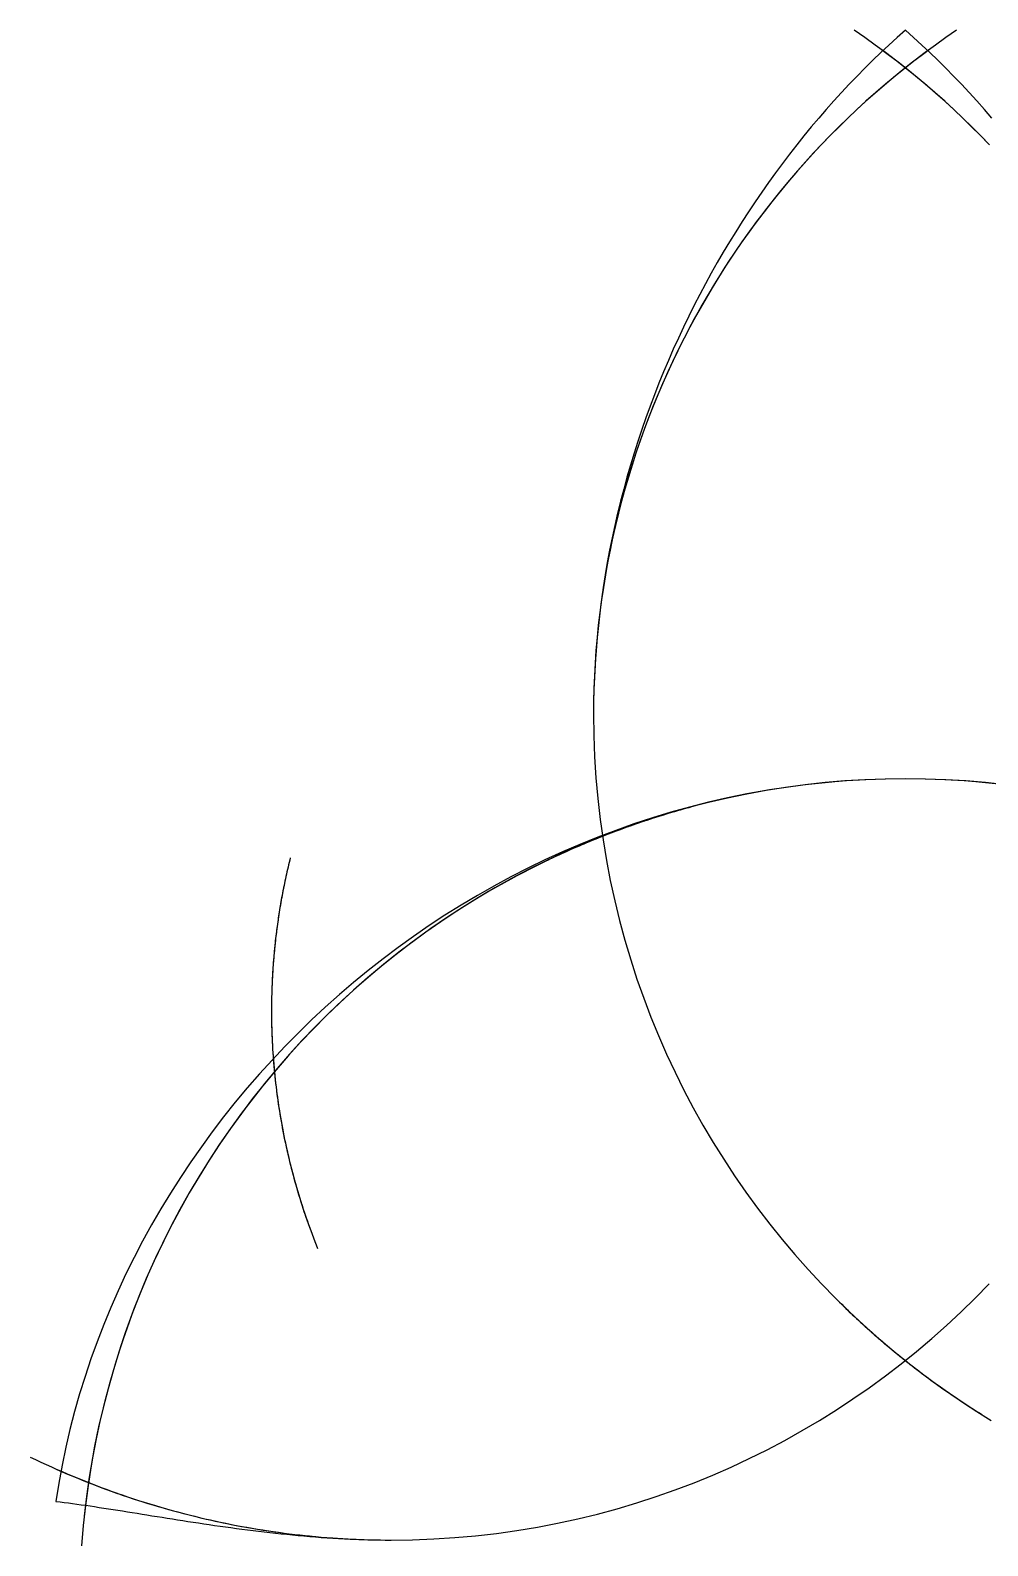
# Model space of a CAD drawing. Header units: millimetres. Extents: x -4.8 to 4.8, y -7.5 to 7.5.
# Drawn here: x -4.768 to -4.161, y 6.539 to 7.5 of the extents above; entities that cross this region are included whole.
import ezdxf

# ---------------------------------------------------------------- set-up
doc = ezdxf.new("R2010")
doc.units = ezdxf.units.MM

msp = doc.modelspace()

# ---------------------------------------------------------------- linework, layer by layer
for points in [[(-4.1579, 7.44426), (-4.16266, 7.44976), (-4.16747, 7.45518), (-4.17233, 7.46051), (-4.17724, 7.46576), (-4.1822, 7.47092), (-4.1872, 7.47599), (-4.19225, 7.48098), (-4.19734, 7.48587), (-4.20247, 7.49067), (-4.20764, 7.49538), (-4.21284, 7.5), (-4.21805, 7.49538), (-4.22322, 7.49067), (-4.22835, 7.48587), (-4.23344, 7.48098), (-4.23849, 7.47599), (-4.24349, 7.47092), (-4.24844, 7.46576), (-4.25335, 7.46051), (-4.25822, 7.45518), (-4.26303, 7.44976), (-4.26779, 7.44426), (-4.2725, 7.43867), (-4.27715, 7.43301), (-4.28175, 7.42727), (-4.2863, 7.42145), (-4.29078, 7.41555), (-4.29521, 7.40958), (-4.29958, 7.40353), (-4.30388, 7.39741), (-4.30812, 7.39121), (-4.31229, 7.38495), (-4.3164, 7.37862), (-4.32044, 7.37222), (-4.32441, 7.36575), (-4.32832, 7.35921), (-4.33215, 7.35261), (-4.3359, 7.34595), (-4.33958, 7.33923), (-4.34319, 7.33244), (-4.34672, 7.3256), (-4.35017, 7.31869), (-4.35353, 7.31173), (-4.35682, 7.30472), (-4.36003, 7.29765), (-4.36315, 7.29052), (-4.36618, 7.28334), (-4.36913, 7.27612), (-4.37198, 7.26884), (-4.37475, 7.26151), (-4.37743, 7.25414), (-4.38001, 7.24672), (-4.3825, 7.23925), (-4.38489, 7.23175), (-4.38719, 7.22419), (-4.38939, 7.2166), (-4.39149, 7.20897), (-4.39349, 7.2013), (-4.39538, 7.19359), (-4.39717, 7.18585), (-4.39886, 7.17807), (-4.40043, 7.17025), (-4.4019, 7.16241), (-4.40326, 7.15453), (-4.40451, 7.14662), (-4.40565, 7.13869), (-4.40667, 7.13072), (-4.40758, 7.12273), (-4.40837, 7.11472), (-4.40905, 7.10668), (-4.4096, 7.09862), (-4.41004, 7.09053), (-4.41035, 7.08243), (-4.41054, 7.0743), (-4.4106, 7.06616), (-4.41043, 7.05264), (-4.40992, 7.0392), (-4.40907, 7.02586), (-4.40789, 7.0126), (-4.40639, 6.99944), (-4.40456, 6.98638), (-4.40242, 6.97343), (-4.39996, 6.96058), (-4.39718, 6.94785), (-4.39411, 6.93524), (-4.39073, 6.92275), (-4.38705, 6.91038), (-4.38307, 6.89814), (-4.37881, 6.88604), (-4.37426, 6.87407), (-4.36943, 6.86225), (-4.36432, 6.85057), (-4.35894, 6.83904), (-4.35329, 6.82767), (-4.34737, 6.81645), (-4.34119, 6.8054), (-4.33476, 6.79452), (-4.32807, 6.7838), (-4.32113, 6.77326), (-4.31395, 6.7629), (-4.30652, 6.75272), (-4.29886, 6.74273), (-4.29097, 6.73293), (-4.28285, 6.72333), (-4.27451, 6.71392), (-4.26594, 6.70472), (-4.25716, 6.69573), (-4.24817, 6.68695), (-4.23897, 6.67838), (-4.22956, 6.67004), (-4.21996, 6.66192), (-4.21016, 6.65403), (-4.20017, 6.64637), (-4.18999, 6.63894), (-4.17963, 6.63176), (-4.16909, 6.62482), (-4.15837, 6.61813)], [(-4.18037, 7.5), (-4.18708, 7.49538), (-4.1937, 7.49067), (-4.20023, 7.48587), (-4.20668, 7.48098), (-4.21305, 7.47599), (-4.21932, 7.47092), (-4.2255, 7.46576), (-4.2316, 7.46051), (-4.23761, 7.45518), (-4.24352, 7.44976), (-4.24935, 7.44426), (-4.25508, 7.43867), (-4.26072, 7.43301), (-4.26627, 7.42727), (-4.27172, 7.42145), (-4.27708, 7.41555), (-4.28235, 7.40958), (-4.28752, 7.40353), (-4.29259, 7.39741), (-4.29757, 7.39121), (-4.30244, 7.38495), (-4.30722, 7.37862), (-4.31191, 7.37222), (-4.31649, 7.36575), (-4.32097, 7.35921), (-4.32535, 7.35261), (-4.32963, 7.34595), (-4.3338, 7.33923), (-4.33788, 7.33244), (-4.34185, 7.3256), (-4.34571, 7.31869), (-4.34948, 7.31173), (-4.35313, 7.30472), (-4.35668, 7.29765), (-4.36012, 7.29052), (-4.36346, 7.28334), (-4.36669, 7.27612), (-4.36981, 7.26884), (-4.37282, 7.26151), (-4.37572, 7.25414), (-4.3785, 7.24672), (-4.38118, 7.23925), (-4.38375, 7.23175), (-4.3862, 7.22419), (-4.38854, 7.2166), (-4.39077, 7.20897), (-4.39288, 7.2013), (-4.39487, 7.19359), (-4.39675, 7.18585), (-4.39852, 7.17807), (-4.40016, 7.17025), (-4.40169, 7.16241), (-4.4031, 7.15453), (-4.40439, 7.14662), (-4.40556, 7.13869), (-4.40661, 7.13072), (-4.40754, 7.12273), (-4.40835, 7.11472), (-4.40903, 7.10668), (-4.4096, 7.09862), (-4.41003, 7.09053), (-4.41035, 7.08243), (-4.41054, 7.0743), (-4.4106, 7.06616), (-4.41043, 7.05264), (-4.40992, 7.0392), (-4.40907, 7.02586), (-4.40789, 7.0126), (-4.40639, 6.99944), (-4.40456, 6.98638), (-4.40242, 6.97343), (-4.39996, 6.96058), (-4.39718, 6.94785), (-4.39411, 6.93524), (-4.39073, 6.92275), (-4.38705, 6.91038), (-4.38307, 6.89814), (-4.37881, 6.88604), (-4.37426, 6.87407), (-4.36943, 6.86225), (-4.36432, 6.85057), (-4.35894, 6.83904), (-4.35329, 6.82767), (-4.34737, 6.81645), (-4.34119, 6.8054), (-4.33476, 6.79452), (-4.32807, 6.7838), (-4.32113, 6.77326), (-4.31395, 6.7629), (-4.30652, 6.75272), (-4.29886, 6.74273), (-4.29097, 6.73293), (-4.28285, 6.72333), (-4.27451, 6.71392), (-4.26594, 6.70472), (-4.25716, 6.69573), (-4.24817, 6.68695), (-4.23897, 6.67838), (-4.22956, 6.67004), (-4.21996, 6.66192), (-4.21016, 6.65403), (-4.20017, 6.64637), (-4.18999, 6.63894), (-4.17963, 6.63176), (-4.16909, 6.62482), (-4.15837, 6.61813)], [(-4.15942, 7.42727), (-4.16497, 7.43301), (-4.17061, 7.43867), (-4.17634, 7.44426), (-4.18216, 7.44976), (-4.18808, 7.45518), (-4.19409, 7.46051), (-4.20018, 7.46576), (-4.20637, 7.47092), (-4.21264, 7.47599), (-4.219, 7.48098), (-4.22545, 7.48587), (-4.23199, 7.49067), (-4.23861, 7.49538), (-4.24532, 7.5)], [(-4.19575, 7.48918), (-4.20204, 7.48452), (-4.20825, 7.47976), (-4.21437, 7.47493), (-4.22041, 7.47001), (-4.22637, 7.46502), (-4.23225, 7.45994), (-4.23804, 7.45478), (-4.24375, 7.44954), (-4.24937, 7.44423), (-4.25491, 7.43884), (-4.26035, 7.43338), (-4.26572, 7.42785), (-4.27099, 7.42224), (-4.27618, 7.41656), (-4.28128, 7.41081), (-4.28628, 7.40499), (-4.2912, 7.3991), (-4.29603, 7.39315), (-4.30077, 7.38713), (-4.30541, 7.38104), (-4.30997, 7.37489), (-4.31443, 7.36868), (-4.31879, 7.36241), (-4.32307, 7.35608), (-4.32725, 7.34969), (-4.33133, 7.34324), (-4.33532, 7.33673), (-4.33921, 7.33017), (-4.34301, 7.32356), (-4.34671, 7.31689), (-4.35031, 7.31016), (-4.35381, 7.30339), (-4.35721, 7.29657), (-4.36052, 7.28969), (-4.36372, 7.28277), (-4.36682, 7.2758), (-4.36983, 7.26879), (-4.37273, 7.26173), (-4.37553, 7.25463), (-4.37822, 7.24748), (-4.38081, 7.2403), (-4.3833, 7.23307), (-4.38569, 7.22581), (-4.38796, 7.2185), (-4.39014, 7.21116), (-4.3922, 7.20379), (-4.39416, 7.19638), (-4.39602, 7.18893), (-4.39776, 7.18146), (-4.3994, 7.17395), (-4.40092, 7.16641), (-4.40234, 7.15884), (-4.40365, 7.15125), (-4.40485, 7.14362), (-4.40593, 7.13598), (-4.40691, 7.1283), (-4.40777, 7.12061), (-4.40851, 7.11289), (-4.40915, 7.10515), (-4.40967, 7.09739), (-4.41008, 7.08961), (-4.41037, 7.08181), (-4.41054, 7.07399), (-4.4106, 7.06616), (-4.41043, 7.05264), (-4.40992, 7.0392), (-4.40907, 7.02586), (-4.40789, 7.0126), (-4.40639, 6.99944), (-4.40456, 6.98638), (-4.40242, 6.97343), (-4.39996, 6.96058), (-4.39718, 6.94785), (-4.39411, 6.93524), (-4.39073, 6.92275), (-4.38705, 6.91038), (-4.38307, 6.89814), (-4.37881, 6.88604), (-4.37426, 6.87407), (-4.36943, 6.86225), (-4.36432, 6.85057), (-4.35894, 6.83904), (-4.35329, 6.82767), (-4.34737, 6.81645), (-4.34119, 6.8054), (-4.33476, 6.79452), (-4.32807, 6.7838), (-4.32113, 6.77326), (-4.31395, 6.7629), (-4.30652, 6.75272), (-4.29886, 6.74273), (-4.29097, 6.73293), (-4.28285, 6.72333), (-4.27451, 6.71392), (-4.26594, 6.70472), (-4.25716, 6.69573), (-4.24817, 6.68695), (-4.23897, 6.67838), (-4.22956, 6.67004), (-4.21996, 6.66192), (-4.21016, 6.65403), (-4.20017, 6.64637), (-4.18999, 6.63894), (-4.17963, 6.63176), (-4.16909, 6.62482), (-4.15837, 6.61813)], [(-4.15997, 7.42785), (-4.16533, 7.43338), (-4.17078, 7.43884), (-4.17632, 7.44423), (-4.18194, 7.44954), (-4.18764, 7.45478), (-4.19344, 7.45994), (-4.19931, 7.46502), (-4.20527, 7.47001), (-4.21131, 7.47493), (-4.21744, 7.47976), (-4.22365, 7.48452), (-4.22993, 7.48918)], [(-4.14936, 7.02138), (-4.1619, 7.02274), (-4.17452, 7.0238), (-4.18722, 7.02457), (-4.2, 7.02503), (-4.21284, 7.02518), (-4.22569, 7.02503), (-4.23847, 7.02457), (-4.25117, 7.0238), (-4.26379, 7.02274), (-4.27633, 7.02138), (-4.28879, 7.01973), (-4.30115, 7.0178), (-4.31343, 7.01558), (-4.32561, 7.01308), (-4.33769, 7.01031), (-4.34967, 7.00727), (-4.36154, 7.00396), (-4.37331, 7.0004), (-4.38496, 6.99657), (-4.3965, 6.99249), (-4.40793, 6.98816), (-4.41922, 6.98358), (-4.4304, 6.97876), (-4.44145, 6.97371), (-4.45236, 6.96842), (-4.46314, 6.9629), (-4.47378, 6.95716), (-4.48428, 6.9512), (-4.49463, 6.94502), (-4.50484, 6.93862), (-4.51489, 6.93202), (-4.52479, 6.92521), (-4.53453, 6.91821), (-4.54411, 6.911), (-4.55352, 6.90361), (-4.56277, 6.89602), (-4.57184, 6.88825), (-4.58074, 6.8803), (-4.58946, 6.87218), (-4.598, 6.86388), (-4.60636, 6.85541), (-4.61452, 6.84678), (-4.62249, 6.83799), (-4.63027, 6.82905), (-4.63785, 6.81995), (-4.64523, 6.81071), (-4.65241, 6.80132), (-4.65937, 6.7918), (-4.66612, 6.78214), (-4.67266, 6.77234), (-4.67898, 6.76242), (-4.68508, 6.75238), (-4.69096, 6.74222), (-4.6966, 6.73194), (-4.70201, 6.72156), (-4.70719, 6.71106), (-4.71213, 6.70047), (-4.71683, 6.68977), (-4.72129, 6.67899), (-4.72549, 6.66811), (-4.72945, 6.65714), (-4.73314, 6.6461), (-4.73658, 6.63497), (-4.73976, 6.62377), (-4.74268, 6.61251), (-4.74532, 6.60117), (-4.7477, 6.58978), (-4.7498, 6.57833), (-4.75162, 6.56682), (-4.74902, 6.56651), (-4.74638, 6.56618), (-4.74372, 6.56583), (-4.74102, 6.56547), (-4.73829, 6.56509), (-4.73553, 6.56471), (-4.73274, 6.56431), (-4.72991, 6.56389), (-4.72706, 6.56347), (-4.72418, 6.56303), (-4.72127, 6.56259), (-4.71833, 6.56213), (-4.71536, 6.56167), (-4.71237, 6.5612), (-4.70935, 6.56072), (-4.7063, 6.56023), (-4.70322, 6.55974), (-4.70013, 6.55925), (-4.697, 6.55874), (-4.69385, 6.55824), (-4.69068, 6.55773), (-4.68749, 6.55722), (-4.68427, 6.55671), (-4.68103, 6.55619), (-4.67777, 6.55568), (-4.67448, 6.55516), (-4.67118, 6.55465), (-4.66786, 6.55413), (-4.66451, 6.55362), (-4.66115, 6.55311), (-4.65777, 6.55261), (-4.65437, 6.55211), (-4.65095, 6.55161), (-4.64751, 6.55112), (-4.64406, 6.55064), (-4.64059, 6.55016), (-4.63711, 6.54969), (-4.63361, 6.54923), (-4.6301, 6.54878), (-4.62657, 6.54833), (-4.62303, 6.5479), (-4.61947, 6.54748), (-4.6159, 6.54707), (-4.61232, 6.54667), (-4.60873, 6.54628), (-4.60513, 6.54591), (-4.60152, 6.54555), (-4.5979, 6.54521), (-4.59426, 6.54488), (-4.59062, 6.54457), (-4.58697, 6.54427), (-4.58331, 6.544), (-4.57965, 6.54374), (-4.57597, 6.5435), (-4.57229, 6.54328), (-4.56861, 6.54308), (-4.56491, 6.5429), (-4.56122, 6.54274), (-4.55752, 6.54261), (-4.55381, 6.5425), (-4.5501, 6.54241), (-4.54639, 6.54234), (-4.54268, 6.5423), (-4.53896, 6.54229), (-4.52544, 6.54246), (-4.512, 6.54297), (-4.49865, 6.54382), (-4.4854, 6.545), (-4.47224, 6.5465), (-4.45918, 6.54833), (-4.44623, 6.55047), (-4.43338, 6.55293), (-4.42065, 6.55571), (-4.40804, 6.55878), (-4.39555, 6.56217), (-4.38318, 6.56584), (-4.37094, 6.56982), (-4.35884, 6.57408), (-4.34687, 6.57863), (-4.33505, 6.58346), (-4.32337, 6.58857), (-4.31184, 6.59395), (-4.30047, 6.5996), (-4.28925, 6.60552), (-4.2782, 6.6117), (-4.26732, 6.61813), (-4.2566, 6.62482), (-4.24606, 6.63176), (-4.2357, 6.63894), (-4.22552, 6.64637), (-4.21553, 6.65403), (-4.20573, 6.66192), (-4.19613, 6.67004), (-4.18672, 6.67838), (-4.17752, 6.68695), (-4.16853, 6.69573), (-4.15975, 6.70472)], [(-4.14937, 7.02137), (-4.1619, 7.02273), (-4.17452, 7.0238), (-4.18722, 7.02457), (-4.2, 7.02503), (-4.21284, 7.02518), (-4.22569, 7.02503), (-4.23847, 7.02457), (-4.25117, 7.0238), (-4.26379, 7.02273), (-4.27632, 7.02137), (-4.28877, 7.01971), (-4.30113, 7.01776), (-4.3134, 7.01552), (-4.32556, 7.013), (-4.33763, 7.0102), (-4.34959, 7.00713), (-4.36144, 7.00378), (-4.37317, 7.00016), (-4.38479, 6.99627), (-4.3963, 6.99213), (-4.40767, 6.98772), (-4.41892, 6.98306), (-4.43004, 6.97814), (-4.44102, 6.97297), (-4.45186, 6.96756), (-4.46256, 6.96191), (-4.47312, 6.95602), (-4.48352, 6.94989), (-4.49378, 6.94353), (-4.50387, 6.93695), (-4.5138, 6.93014), (-4.52357, 6.9231), (-4.53317, 6.91585), (-4.5426, 6.90839), (-4.55185, 6.90071), (-4.56092, 6.89282), (-4.56981, 6.88474), (-4.57852, 6.87645), (-4.58703, 6.86796), (-4.59535, 6.85928), (-4.60347, 6.85041), (-4.61138, 6.84135), (-4.6191, 6.83211), (-4.6266, 6.82269), (-4.63389, 6.81309), (-4.64096, 6.80332), (-4.64782, 6.79338), (-4.65445, 6.78327), (-4.66085, 6.773), (-4.66702, 6.76257), (-4.67295, 6.75198), (-4.67865, 6.74124), (-4.68411, 6.73036), (-4.68931, 6.71932), (-4.69427, 6.70815), (-4.69898, 6.69683), (-4.70342, 6.68539), (-4.70761, 6.6738), (-4.71153, 6.6621), (-4.71519, 6.65026), (-4.71857, 6.63831), (-4.72167, 6.62623), (-4.7245, 6.61404), (-4.72704, 6.60174), (-4.7293, 6.58934), (-4.73126, 6.57682), (-4.73293, 6.56421), (-4.73431, 6.5515), (-4.73538, 6.5387)], [(-4.15098, 7.02156), (-4.16321, 7.02285), (-4.17551, 7.02387), (-4.18789, 7.0246), (-4.20033, 7.02504), (-4.21284, 7.02518), (-4.22536, 7.02504), (-4.2378, 7.0246), (-4.25018, 7.02387), (-4.26248, 7.02285), (-4.2747, 7.02156), (-4.28685, 7.01998), (-4.29891, 7.01813), (-4.31088, 7.016), (-4.32276, 7.0136), (-4.33455, 7.01094), (-4.34624, 7.00801), (-4.35783, 7.00482), (-4.36931, 7.00137), (-4.38068, 6.99767), (-4.39195, 6.99371), (-4.40309, 6.98951), (-4.41412, 6.98507), (-4.42502, 6.98038), (-4.4358, 6.97545), (-4.44645, 6.97029), (-4.45697, 6.96489), (-4.46735, 6.95926), (-4.47759, 6.95341), (-4.48769, 6.94734), (-4.49764, 6.94104), (-4.50744, 6.93453), (-4.51708, 6.9278), (-4.52657, 6.92087), (-4.5359, 6.91372), (-4.54506, 6.90638), (-4.55405, 6.89883), (-4.56287, 6.89108), (-4.57152, 6.88314), (-4.57999, 6.87501), (-4.58828, 6.86668), (-4.59638, 6.85818), (-4.60429, 6.84949), (-4.61201, 6.84062), (-4.61954, 6.83157), (-4.62686, 6.82235), (-4.63398, 6.81296), (-4.6409, 6.80341), (-4.6476, 6.79369), (-4.65409, 6.78381), (-4.66037, 6.77378), (-4.66642, 6.76359), (-4.67225, 6.75325), (-4.67785, 6.74276), (-4.68323, 6.73213), (-4.68836, 6.72136), (-4.69326, 6.71044), (-4.69792, 6.6994), (-4.70233, 6.68822), (-4.7065, 6.67691), (-4.71041, 6.66547), (-4.71407, 6.65392), (-4.71746, 6.64224), (-4.7206, 6.63045), (-4.72347, 6.61854), (-4.72607, 6.60653), (-4.72839, 6.5944), (-4.73044, 6.58218), (-4.73221, 6.56985), (-4.7337, 6.55743)], [(-4.34843, 7.00733), (-4.35023, 7.00685), (-4.35202, 7.00636), (-4.35381, 7.00586), (-4.3556, 7.00536), (-4.35739, 7.00485), (-4.35917, 7.00433), (-4.36096, 7.00381), (-4.36274, 7.00328), (-4.36452, 7.00275), (-4.36629, 7.00221), (-4.36807, 7.00166), (-4.36984, 7.0011), (-4.37161, 7.00055), (-4.37338, 6.99998), (-4.37515, 6.99941), (-4.37691, 6.99883), (-4.37868, 6.99824), (-4.38044, 6.99765), (-4.38219, 6.99706), (-4.38395, 6.99645), (-4.3857, 6.99584), (-4.38746, 6.99523), (-4.3892, 6.99461), (-4.39095, 6.99398), (-4.3927, 6.99334), (-4.39444, 6.9927), (-4.39618, 6.99206), (-4.39792, 6.9914), (-4.39965, 6.99074), (-4.40138, 6.99008), (-4.40312, 6.98941), (-4.40484, 6.98873), (-4.40657, 6.98805), (-4.40829, 6.98736), (-4.41001, 6.98666), (-4.41173, 6.98596), (-4.41345, 6.98525), (-4.41516, 6.98454), (-4.41687, 6.98382), (-4.41858, 6.98309), (-4.42029, 6.98236), (-4.42199, 6.98162), (-4.42369, 6.98088), (-4.42539, 6.98013), (-4.42709, 6.97937), (-4.42878, 6.97861), (-4.43047, 6.97784), (-4.43216, 6.97707), (-4.43384, 6.97629), (-4.43552, 6.9755), (-4.4372, 6.97471), (-4.43888, 6.97391), (-4.44056, 6.97311), (-4.44223, 6.97229), (-4.4439, 6.97148), (-4.44556, 6.97066), (-4.44723, 6.96983), (-4.44889, 6.96899), (-4.45054, 6.96815), (-4.4522, 6.96731), (-4.45385, 6.96645), (-4.4555, 6.9656), (-4.45714, 6.96473), (-4.45879, 6.96386)], [(-4.35724, 7.00489), (-4.35875, 7.00445), (-4.36026, 7.00401), (-4.36177, 7.00357), (-4.36328, 7.00312), (-4.36478, 7.00267), (-4.36629, 7.00221), (-4.36779, 7.00175), (-4.36929, 7.00128), (-4.37079, 7.00081), (-4.37229, 7.00033), (-4.37379, 6.99985), (-4.37528, 6.99936), (-4.37677, 6.99887), (-4.37827, 6.99838), (-4.37976, 6.99788), (-4.38124, 6.99738), (-4.38273, 6.99687), (-4.38422, 6.99636), (-4.3857, 6.99584), (-4.38718, 6.99532), (-4.38866, 6.9948), (-4.39014, 6.99427), (-4.39162, 6.99373), (-4.3931, 6.9932), (-4.39457, 6.99265), (-4.39604, 6.99211), (-4.39751, 6.99155), (-4.39898, 6.991), (-4.40045, 6.99044), (-4.40192, 6.98987), (-4.40338, 6.9893), (-4.40484, 6.98873), (-4.4063, 6.98815), (-4.40776, 6.98757), (-4.40922, 6.98698), (-4.41068, 6.98639), (-4.41213, 6.9858), (-4.41358, 6.9852), (-4.41503, 6.98459), (-4.41648, 6.98398), (-4.41793, 6.98337), (-4.41937, 6.98275), (-4.42081, 6.98213), (-4.42226, 6.98151), (-4.42369, 6.98088), (-4.42513, 6.98024), (-4.42657, 6.9796), (-4.428, 6.97896), (-4.42943, 6.97831), (-4.43086, 6.97766), (-4.43229, 6.977), (-4.43372, 6.97634), (-4.43514, 6.97568), (-4.43656, 6.97501), (-4.43798, 6.97434), (-4.4394, 6.97366), (-4.44082, 6.97298), (-4.44223, 6.97229), (-4.44364, 6.9716), (-4.44506, 6.97091), (-4.44646, 6.97021), (-4.44787, 6.9695), (-4.44927, 6.9688), (-4.45068, 6.96808)], [(-4.60296, 6.97515), (-4.60333, 6.97366), (-4.60369, 6.97216), (-4.60405, 6.97067), (-4.6044, 6.96917), (-4.60475, 6.96768), (-4.60509, 6.96618), (-4.60542, 6.96468), (-4.60575, 6.96318), (-4.60607, 6.96168), (-4.60639, 6.96017), (-4.6067, 6.95867), (-4.60701, 6.95717), (-4.60731, 6.95566), (-4.6076, 6.95415), (-4.60789, 6.95265), (-4.60817, 6.95114), (-4.60845, 6.94963), (-4.60872, 6.94812), (-4.60899, 6.94661), (-4.60924, 6.94509), (-4.6095, 6.94358), (-4.60975, 6.94207), (-4.60999, 6.94055), (-4.61022, 6.93904), (-4.61045, 6.93752), (-4.61068, 6.936), (-4.6109, 6.93448), (-4.61111, 6.93296), (-4.61132, 6.93144), (-4.61152, 6.92992), (-4.61172, 6.9284), (-4.61191, 6.92688), (-4.61209, 6.92536), (-4.61227, 6.92383), (-4.61244, 6.92231), (-4.61261, 6.92078), (-4.61277, 6.91926), (-4.61292, 6.91773), (-4.61307, 6.9162), (-4.61322, 6.91468), (-4.61335, 6.91315), (-4.61348, 6.91162), (-4.61361, 6.91009), (-4.61373, 6.90856), (-4.61384, 6.90703), (-4.61395, 6.9055), (-4.61406, 6.90397), (-4.61415, 6.90244), (-4.61424, 6.9009), (-4.61433, 6.89937), (-4.61441, 6.89784), (-4.61448, 6.89631), (-4.61455, 6.89477), (-4.61461, 6.89324), (-4.61467, 6.8917), (-4.61472, 6.89017), (-4.61476, 6.88863), (-4.6148, 6.8871), (-4.61483, 6.88556), (-4.61486, 6.88403), (-4.61488, 6.88249), (-4.61489, 6.88095), (-4.6149, 6.87942), (-4.6149, 6.87788), (-4.6149, 6.87546), (-4.61487, 6.87304), (-4.61484, 6.87062), (-4.61479, 6.86821), (-4.61472, 6.86579), (-4.61464, 6.86338), (-4.61455, 6.86096), (-4.61444, 6.85855), (-4.61431, 6.85614), (-4.61418, 6.85373), (-4.61402, 6.85132), (-4.61386, 6.84891), (-4.61368, 6.84651), (-4.61348, 6.8441), (-4.61327, 6.8417), (-4.61305, 6.8393), (-4.61281, 6.8369), (-4.61256, 6.8345), (-4.61229, 6.83211), (-4.61201, 6.82971), (-4.61171, 6.82732), (-4.6114, 6.82493), (-4.61108, 6.82255), (-4.61074, 6.82016), (-4.61038, 6.81778), (-4.61002, 6.8154), (-4.60964, 6.81302), (-4.60924, 6.81064), (-4.60883, 6.80827), (-4.60841, 6.8059), (-4.60797, 6.80353), (-4.60752, 6.80116), (-4.60705, 6.7988), (-4.60657, 6.79644), (-4.60607, 6.79408), (-4.60556, 6.79173), (-4.60504, 6.78938), (-4.6045, 6.78703), (-4.60395, 6.78469), (-4.60339, 6.78234), (-4.60281, 6.78), (-4.60221, 6.77767), (-4.60161, 6.77534), (-4.60098, 6.77301), (-4.60035, 6.77068), (-4.5997, 6.76836), (-4.59904, 6.76605), (-4.59836, 6.76373), (-4.59767, 6.76142), (-4.59696, 6.75912), (-4.59624, 6.75681), (-4.59551, 6.75451), (-4.59476, 6.75222), (-4.594, 6.74993), (-4.59322, 6.74764), (-4.59244, 6.74536), (-4.59163, 6.74308), (-4.59082, 6.74081), (-4.58999, 6.73854), (-4.58914, 6.73628), (-4.58828, 6.73402), (-4.58741, 6.73176), (-4.58653, 6.72951), (-4.58563, 6.72727)], [(-4.60612, 6.96147), (-4.60639, 6.96018), (-4.60665, 6.95889), (-4.60692, 6.9576), (-4.60718, 6.95631), (-4.60743, 6.95502), (-4.60768, 6.95373), (-4.60793, 6.95244), (-4.60817, 6.95114), (-4.60841, 6.94985), (-4.60864, 6.94855), (-4.60887, 6.94726), (-4.6091, 6.94596), (-4.60932, 6.94466), (-4.60953, 6.94337), (-4.60974, 6.94207), (-4.60995, 6.94077), (-4.61016, 6.93947), (-4.61036, 6.93817), (-4.61055, 6.93687), (-4.61074, 6.93557), (-4.61093, 6.93426), (-4.61111, 6.93296), (-4.61129, 6.93166), (-4.61146, 6.93035), (-4.61163, 6.92905), (-4.6118, 6.92775), (-4.61196, 6.92644), (-4.61212, 6.92513), (-4.61227, 6.92383), (-4.61242, 6.92252), (-4.61256, 6.92121), (-4.6127, 6.91991), (-4.61283, 6.9186), (-4.61297, 6.91729), (-4.61309, 6.91598), (-4.61322, 6.91467), (-4.61333, 6.91336), (-4.61345, 6.91205), (-4.61356, 6.91074), (-4.61366, 6.90943), (-4.61376, 6.90812), (-4.61386, 6.90681), (-4.61395, 6.90549), (-4.61404, 6.90418), (-4.61413, 6.90287), (-4.6142, 6.90156), (-4.61428, 6.90024), (-4.61435, 6.89893), (-4.61442, 6.89762), (-4.61448, 6.8963), (-4.61454, 6.89499), (-4.61459, 6.89367), (-4.61464, 6.89236), (-4.61469, 6.89104), (-4.61473, 6.88973), (-4.61476, 6.88841), (-4.6148, 6.8871), (-4.61483, 6.88578), (-4.61485, 6.88446), (-4.61487, 6.88315), (-4.61488, 6.88183), (-4.61489, 6.88051), (-4.6149, 6.8792), (-4.6149, 6.87788), (-4.6149, 6.87568), (-4.61488, 6.87348), (-4.61485, 6.87129), (-4.61481, 6.86909), (-4.61475, 6.8669), (-4.61469, 6.8647), (-4.61461, 6.86251), (-4.61452, 6.86031), (-4.61442, 6.85812), (-4.6143, 6.85593), (-4.61418, 6.85374), (-4.61404, 6.85155), (-4.61389, 6.84936), (-4.61373, 6.84718), (-4.61356, 6.84499), (-4.61337, 6.8428), (-4.61317, 6.84062), (-4.61296, 6.83844), (-4.61274, 6.83626), (-4.61251, 6.83408), (-4.61227, 6.8319), (-4.61201, 6.82973), (-4.61174, 6.82755), (-4.61146, 6.82538), (-4.61117, 6.82321), (-4.61086, 6.82104), (-4.61055, 6.81887), (-4.61022, 6.81671), (-4.60988, 6.81454), (-4.60953, 6.81238), (-4.60917, 6.81022), (-4.60879, 6.80806), (-4.60841, 6.80591), (-4.60801, 6.80375), (-4.6076, 6.8016), (-4.60718, 6.79945), (-4.60675, 6.79731), (-4.6063, 6.79516), (-4.60584, 6.79302), (-4.60538, 6.79088), (-4.6049, 6.78874), (-4.6044, 6.78661), (-4.6039, 6.78447), (-4.60339, 6.78234), (-4.60286, 6.78022), (-4.60232, 6.77809), (-4.60177, 6.77597), (-4.60121, 6.77385), (-4.60064, 6.77174), (-4.60005, 6.76962), (-4.59946, 6.76751), (-4.59885, 6.7654), (-4.59823, 6.7633), (-4.5976, 6.7612), (-4.59696, 6.7591), (-4.5963, 6.75701), (-4.59564, 6.75491), (-4.59496, 6.75283), (-4.59427, 6.75074), (-4.59357, 6.74866), (-4.59286, 6.74658), (-4.59214, 6.74451), (-4.5914, 6.74244), (-4.59065, 6.74037)], [(-4.76785, 6.59494), (-4.7645, 6.59333), (-4.76114, 6.59174), (-4.75778, 6.59018), (-4.7544, 6.58864), (-4.75101, 6.58713), (-4.74761, 6.58564), (-4.74421, 6.58417), (-4.74079, 6.58273), (-4.73736, 6.58132), (-4.73393, 6.57993), (-4.73049, 6.57856), (-4.72704, 6.57722), (-4.72358, 6.5759), (-4.72011, 6.57461), (-4.71663, 6.57334), (-4.71315, 6.5721), (-4.70965, 6.57088), (-4.70615, 6.56969), (-4.70265, 6.56852), (-4.69913, 6.56738), (-4.69561, 6.56626), (-4.69208, 6.56517), (-4.68854, 6.5641), (-4.68499, 6.56306), (-4.68144, 6.56204), (-4.67788, 6.56105), (-4.67432, 6.56008), (-4.67075, 6.55914), (-4.66717, 6.55822), (-4.66358, 6.55733), (-4.65999, 6.55646), (-4.6564, 6.55562), (-4.65279, 6.55481), (-4.64918, 6.55402), (-4.64557, 6.55325), (-4.64195, 6.55252), (-4.63833, 6.5518), (-4.6347, 6.55111), (-4.63106, 6.55045), (-4.62742, 6.54982), (-4.62378, 6.5492), (-4.62013, 6.54862), (-4.61648, 6.54806), (-4.61282, 6.54752), (-4.60916, 6.54702), (-4.60549, 6.54653), (-4.60182, 6.54608), (-4.59815, 6.54565), (-4.59447, 6.54524), (-4.59079, 6.54486), (-4.58711, 6.54451), (-4.58342, 6.54418), (-4.57973, 6.54388), (-4.57603, 6.54361), (-4.57234, 6.54336), (-4.56864, 6.54313), (-4.56494, 6.54294), (-4.56123, 6.54277), (-4.55752, 6.54262), (-4.55382, 6.5425), (-4.5501, 6.54241), (-4.54639, 6.54234), (-4.54268, 6.5423), (-4.53896, 6.54229), (-4.52544, 6.54246), (-4.512, 6.54297), (-4.49865, 6.54382), (-4.4854, 6.545), (-4.47224, 6.5465), (-4.45918, 6.54833), (-4.44623, 6.55047), (-4.43338, 6.55293), (-4.42065, 6.55571), (-4.40804, 6.55878), (-4.39555, 6.56217), (-4.38318, 6.56584), (-4.37094, 6.56982), (-4.35884, 6.57408), (-4.34687, 6.57863), (-4.33505, 6.58346), (-4.32337, 6.58857), (-4.31184, 6.59395), (-4.30047, 6.5996), (-4.28925, 6.60552), (-4.2782, 6.6117), (-4.26732, 6.61813), (-4.2566, 6.62482), (-4.24606, 6.63176), (-4.2357, 6.63894), (-4.22552, 6.64637), (-4.21553, 6.65403), (-4.20573, 6.66192), (-4.19613, 6.67004), (-4.18672, 6.67838), (-4.17752, 6.68695), (-4.16853, 6.69573), (-4.15975, 6.70472)], [(-4.75079, 6.58703), (-4.74766, 6.58566), (-4.74452, 6.58431), (-4.74137, 6.58298), (-4.73822, 6.58167), (-4.73506, 6.58038), (-4.73189, 6.57911), (-4.72871, 6.57786), (-4.72552, 6.57664), (-4.72233, 6.57543), (-4.71913, 6.57425), (-4.71593, 6.57309), (-4.71272, 6.57195), (-4.7095, 6.57083), (-4.70627, 6.56973), (-4.70304, 6.56865), (-4.6998, 6.56759), (-4.69656, 6.56656), (-4.69331, 6.56555), (-4.69005, 6.56455), (-4.68679, 6.56358), (-4.68352, 6.56263), (-4.68025, 6.5617), (-4.67697, 6.5608), (-4.67368, 6.55991), (-4.67039, 6.55905), (-4.66709, 6.5582), (-4.66379, 6.55738), (-4.66049, 6.55658), (-4.65718, 6.5558), (-4.65386, 6.55505), (-4.65054, 6.55431), (-4.64721, 6.5536), (-4.64388, 6.55291), (-4.64055, 6.55224), (-4.63721, 6.55159), (-4.63387, 6.55096), (-4.63052, 6.55036), (-4.62717, 6.54977), (-4.62381, 6.54921), (-4.62045, 6.54867), (-4.61709, 6.54815), (-4.61372, 6.54765), (-4.61035, 6.54718), (-4.60698, 6.54673), (-4.6036, 6.5463), (-4.60022, 6.54589), (-4.59684, 6.5455), (-4.59345, 6.54513), (-4.59007, 6.54479), (-4.58667, 6.54447), (-4.58328, 6.54417), (-4.57988, 6.54389), (-4.57648, 6.54364), (-4.57308, 6.5434), (-4.56968, 6.54319), (-4.56627, 6.543), (-4.56286, 6.54284), (-4.55945, 6.54269), (-4.55604, 6.54257), (-4.55263, 6.54247), (-4.54921, 6.54239), (-4.5458, 6.54234), (-4.54238, 6.5423), (-4.53896, 6.54229), (-4.52544, 6.54246), (-4.512, 6.54297), (-4.49865, 6.54382), (-4.4854, 6.545), (-4.47224, 6.5465), (-4.45918, 6.54833), (-4.44623, 6.55047), (-4.43338, 6.55293), (-4.42065, 6.55571), (-4.40804, 6.55878), (-4.39555, 6.56217), (-4.38318, 6.56584), (-4.37094, 6.56982), (-4.35884, 6.57408), (-4.34687, 6.57863), (-4.33505, 6.58346), (-4.32337, 6.58857), (-4.31184, 6.59395), (-4.30047, 6.5996), (-4.28925, 6.60552), (-4.2782, 6.6117), (-4.26732, 6.61813), (-4.2566, 6.62482), (-4.24606, 6.63176), (-4.2357, 6.63894), (-4.22552, 6.64637), (-4.21553, 6.65403), (-4.20573, 6.66192), (-4.19613, 6.67004), (-4.18672, 6.67838), (-4.17752, 6.68695), (-4.16853, 6.69573), (-4.15975, 6.70472)], [(-4.25716, 6.69573), (-4.25584, 6.69442), (-4.25452, 6.69311), (-4.2532, 6.69181), (-4.25187, 6.69051), (-4.25053, 6.68922), (-4.24919, 6.68793), (-4.24785, 6.68665), (-4.2465, 6.68537), (-4.24515, 6.68409), (-4.24379, 6.68283), (-4.24243, 6.68156), (-4.24106, 6.6803), (-4.23969, 6.67905), (-4.23832, 6.6778), (-4.23694, 6.67656), (-4.23555, 6.67532), (-4.23417, 6.67408), (-4.23277, 6.67286), (-4.23138, 6.67163), (-4.22998, 6.67041), (-4.22857, 6.6692), (-4.22716, 6.66799), (-4.22575, 6.66679), (-4.22433, 6.66559), (-4.22291, 6.66439), (-4.22149, 6.6632), (-4.22006, 6.66202), (-4.21862, 6.66084), (-4.21718, 6.65967), (-4.21574, 6.6585), (-4.2143, 6.65734), (-4.21284, 6.65618), (-4.21139, 6.65503), (-4.20993, 6.65388), (-4.20847, 6.65273), (-4.207, 6.6516), (-4.20553, 6.65046), (-4.20405, 6.64934), (-4.20258, 6.64822), (-4.20109, 6.6471), (-4.19961, 6.64599), (-4.19811, 6.64488), (-4.19662, 6.64378), (-4.19512, 6.64269), (-4.19362, 6.64159), (-4.19211, 6.64051), (-4.1906, 6.63943), (-4.18909, 6.63836), (-4.18757, 6.63729), (-4.18605, 6.63622), (-4.18452, 6.63516), (-4.18299, 6.63411), (-4.18146, 6.63306), (-4.17992, 6.63202), (-4.17838, 6.63098), (-4.17683, 6.62995), (-4.17528, 6.62893), (-4.17373, 6.62791), (-4.17217, 6.62689), (-4.17061, 6.62588), (-4.16905, 6.62488), (-4.16748, 6.62388), (-4.16591, 6.62288), (-4.16433, 6.6219)], [(-4.25064, 6.68932), (-4.24951, 6.68823), (-4.24837, 6.68714), (-4.24723, 6.68606), (-4.24609, 6.68498), (-4.24494, 6.6839), (-4.24379, 6.68283), (-4.24264, 6.68176), (-4.24149, 6.68069), (-4.24033, 6.67963), (-4.23917, 6.67857), (-4.238, 6.67752), (-4.23684, 6.67646), (-4.23566, 6.67542), (-4.23449, 6.67437), (-4.23331, 6.67333), (-4.23213, 6.67229), (-4.23095, 6.67126), (-4.22977, 6.67023), (-4.22858, 6.6692), (-4.22738, 6.66818), (-4.22619, 6.66716), (-4.22499, 6.66614), (-4.22379, 6.66513), (-4.22259, 6.66412), (-4.22138, 6.66311), (-4.22017, 6.66211), (-4.21895, 6.66111), (-4.21774, 6.66012), (-4.21652, 6.65913), (-4.2153, 6.65814), (-4.21407, 6.65716), (-4.21284, 6.65618), (-4.21161, 6.6552), (-4.21038, 6.65423), (-4.20914, 6.65326), (-4.2079, 6.6523), (-4.20666, 6.65133), (-4.20542, 6.65038), (-4.20417, 6.64942), (-4.20292, 6.64847), (-4.20166, 6.64753), (-4.2004, 6.64658), (-4.19915, 6.64565), (-4.19788, 6.64471), (-4.19662, 6.64378), (-4.19535, 6.64285), (-4.19408, 6.64193), (-4.1928, 6.64101), (-4.19153, 6.64009), (-4.19025, 6.63918), (-4.18897, 6.63827), (-4.18768, 6.63737), (-4.18639, 6.63646), (-4.1851, 6.63557), (-4.18381, 6.63467), (-4.18251, 6.63378), (-4.18121, 6.6329), (-4.17991, 6.63202), (-4.17861, 6.63114), (-4.1773, 6.63026), (-4.17599, 6.62939), (-4.17468, 6.62853), (-4.17337, 6.62767), (-4.17205, 6.62681)]]:
    msp.add_lwpolyline(points)

doc.saveas('drawing.dxf')
